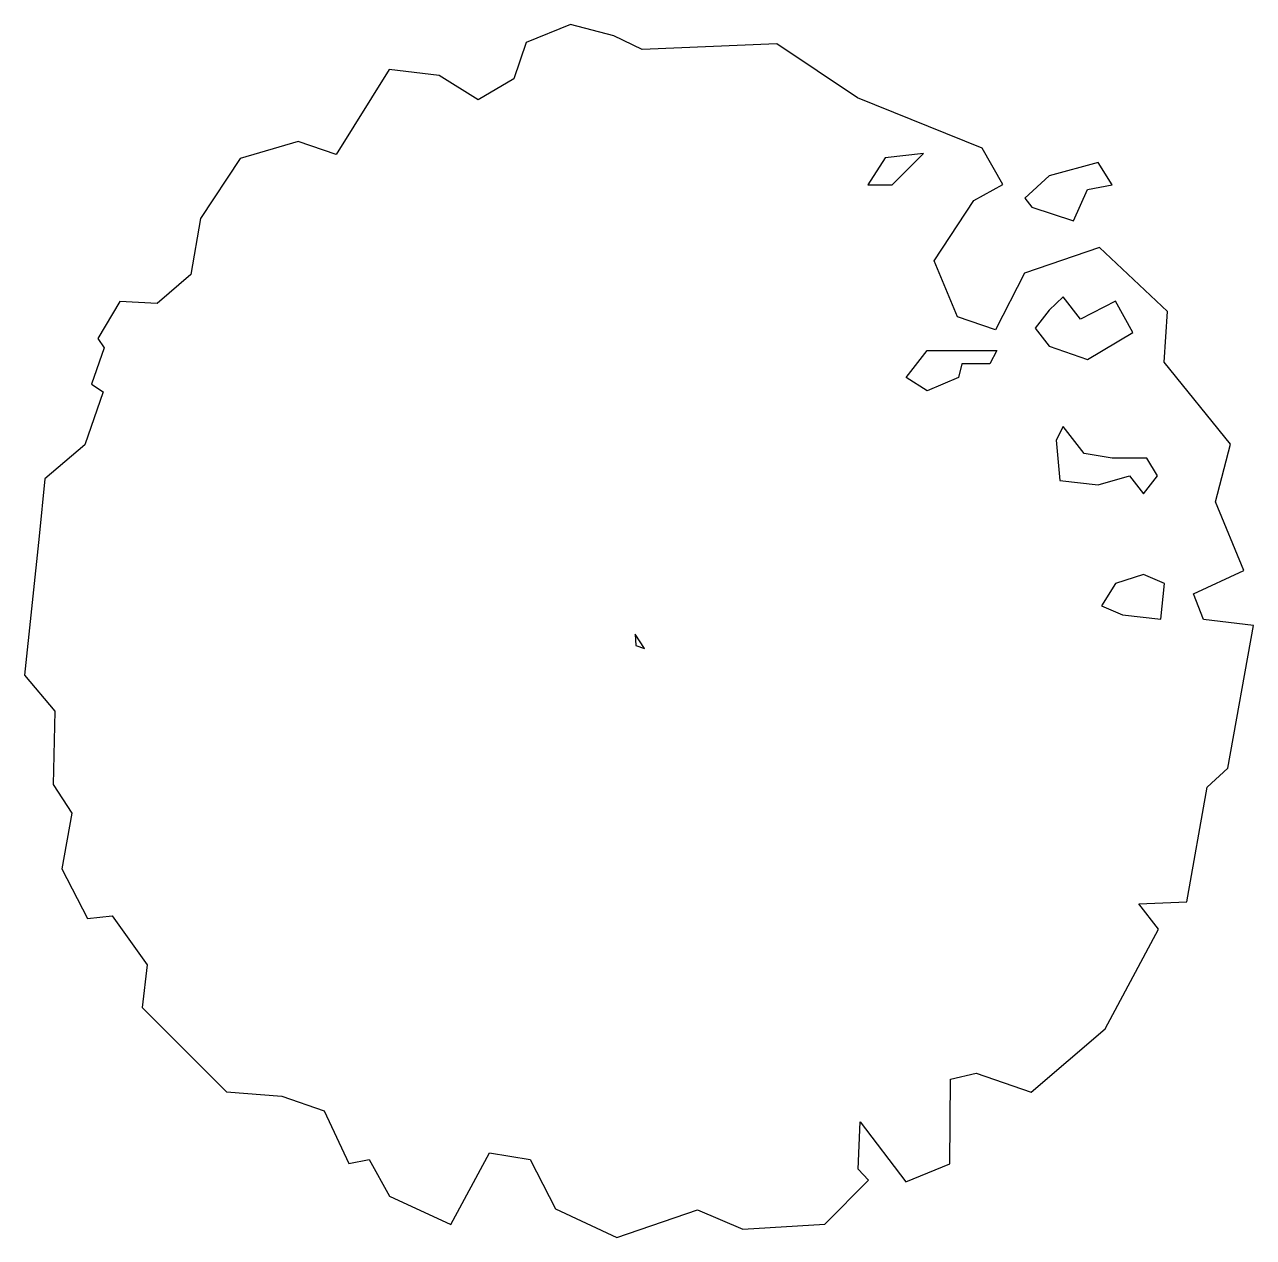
# Model space of a CAD drawing. Header units: feet. Extents: x 1024350.2 to 1024379.7, y 1832885.3 to 1832914.4.
import ezdxf

# ---------------------------------------------------------------- set-up
doc = ezdxf.new("R2010")
doc.units = ezdxf.units.FT
doc.header["$MEASUREMENT"] = 0
doc.layers.add('TREE', color=82, linetype='Continuous')
doc.styles.add('ATTR', font='romans.shx', dxfattribs={"width": 0.8, "height": 0.470416})

# ---------------------------------------------------------------- blocks, each defined once
blk = doc.blocks.new('TREE')
for points in [[(-9.925, -10.796), (-8.594, -10.899), (-7.576, -11.249), (-6.988, -12.517), (-6.499, -12.419), (-6.005, -13.3), (-4.533, -13.984), (-3.599, -12.263), (-2.628, -12.42), (-2.013, -13.609), (-0.541, -14.293), (1.396, -13.628), (2.488, -14.093), (4.465, -13.974), (5.513, -12.914), (5.262, -12.65), (5.312, -11.513), (6.409, -12.956), (7.469, -12.522), (7.487, -10.486), (8.106, -10.343), (9.429, -10.799), (11.205, -9.279), (12.487, -6.879), (12.013, -6.271), (13.167, -6.225), (13.662, -3.465), (14.159, -3.014), (14.771, 0.416), (13.569, 0.564), (13.326, 1.18), (14.543, 1.738), (13.861, 3.394), (14.223, 4.779), (12.625, 6.75), (12.703, 7.967), (11.069, 9.506), (9.262, 8.885), (8.566, 7.526), (7.65, 7.841), (7.089, 9.189), (8.043, 10.637), (8.744, 11.017), (8.25, 11.898), (5.251, 13.108), (3.305, 14.399), (0.072, 14.269), (-0.613, 14.594), (-1.658, 14.865), (-2.718, 14.431), (-3.019, 13.558), (-3.876, 13.053), (-4.812, 13.642), (-6.013, 13.789), (-7.288, 11.742), (-8.204, 12.057), (-9.597, 11.649), (-10.551, 10.201), (-10.785, 8.86), (-11.594, 8.162), (-12.49, 8.205), (-13.022, 7.322), (-12.873, 7.093), (-13.174, 6.22), (-12.896, 6.035), (-13.333, 4.765), (-14.299, 3.943), (-14.431, 2.568), (-14.785, -0.774), (-14.06, -1.645), (-14.098, -3.408), (-13.652, -4.095), (-13.885, -5.435), (-13.27, -6.624), (-12.679, -6.561), (-11.833, -7.741), (-11.957, -8.764)], [(6.836, 11.765), (5.913, 11.658), (5.493, 11.012), (6.081, 11.012)], [(9.859, 11.227), (9.271, 10.689), (9.439, 10.474), (10.447, 10.151), (10.783, 10.904), (11.371, 11.012), (11.035, 11.55)], [(9.859, 7.998), (9.523, 7.567), (9.859, 7.137), (10.783, 6.814), (11.874, 7.459), (11.455, 8.213), (10.615, 7.782), (10.195, 8.321)], [(6.416, 6.383), (6.92, 7.029), (8.6, 7.029), (8.432, 6.706), (7.76, 6.706), (7.676, 6.383), (6.92, 6.06)], [(10.027, 4.876), (10.111, 3.907), (11.035, 3.799), (11.791, 4.015), (12.126, 3.584), (12.462, 4.015), (12.21, 4.445), (11.371, 4.445), (10.699, 4.553), (10.195, 5.199)], [(12.126, 1.646), (11.455, 1.431), (11.119, 0.893), (11.623, 0.678), (12.546, 0.57), (12.63, 1.431)], [(-0.101, 0.209), (-0.082, -0.064), (0.122, -0.135)]]:
    blk.add_lwpolyline(points, close=True)
at = {"style": 'ATTR', "width": 0.8, "flags": 9}
blk.add_attdef('ESTCODE', (0.122, -0.135), '', height=0.0000591, dxfattribs=at)

msp = doc.modelspace()

# ---------------------------------------------------------------- block references
at = {"layer": 'TREE'}
msp.add_blockref('TREE', (1024364.96, 1832899.55), dxfattribs=at)

doc.saveas('drawing.dxf')
